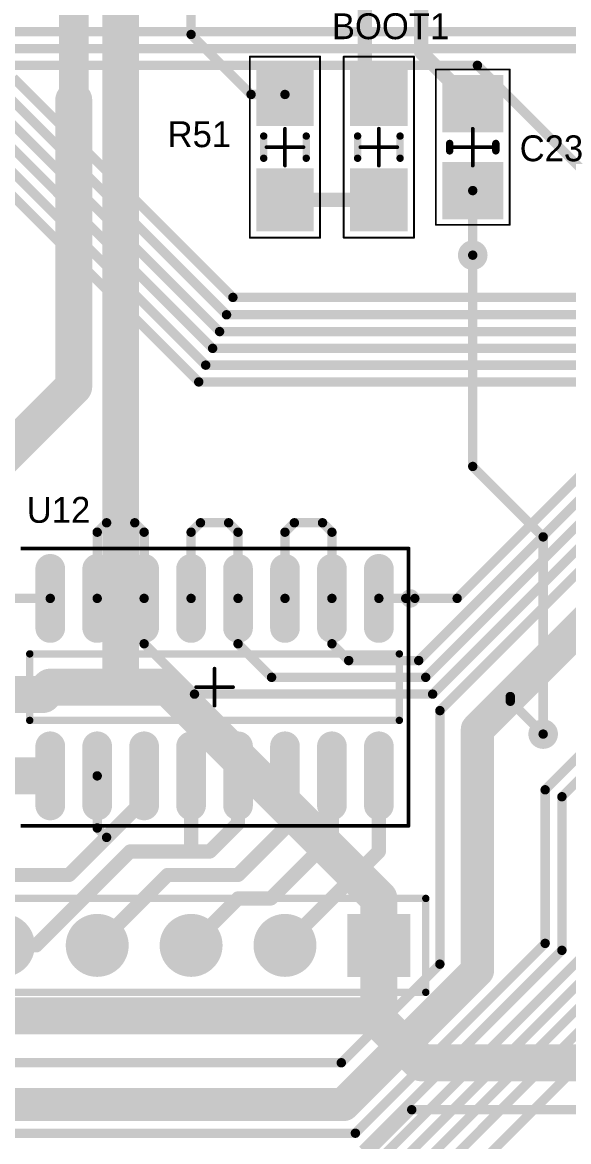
# Model space of a CAD drawing. Header units: millimetres. Extents: x 37 to 246, y 26 to 184.
# Drawn here: x 108.47 to 123.24, y 122.33 to 152.6 of the extents above; entities that cross this region are included whole.
import ezdxf

# ---------------------------------------------------------------- set-up
doc = ezdxf.new("R2010")
doc.units = ezdxf.units.MM
for name, color, linetype in [('BottomLayer', 5, 'Continuous'), ('BottomSolder', 6, 'Continuous'), ('Mechanical15', 56, 'Continuous'), ('MultiLayer', 9, 'Continuous'), ('PadHoleLayer', 156, 'Continuous'), ('TopLayer', 1, 'Continuous'), ('TopOverlay', 2, 'Continuous'), ('TopPaste', 8, 'Continuous'), ('TopSolder', 216, 'Continuous'), ('ViaHoleLayer', 16, 'Continuous')]:
    doc.layers.add(name, color=color, linetype=linetype)

msp = doc.modelspace()

# ---------------------------------------------------------------- linework, layer by layer
at = {"layer": 'BottomLayer'}
for points, const_width in [([(107.12910248, 152.3459996), (129.60105144, 152.3459996)], 0.254), ([(106.94105104, 151.892), (129.413, 151.892)], 0.254), ([(106.7529996, 151.4380004), (120.777, 151.4380004)], 0.254), ([(120.777, 151.4380004), (123.60599866, 148.60900174)], 0.254), ([(109.855, 142.748), (109.855, 150.495)], 1.00000054), ([(111.125, 134.62), (111.125, 150.495)], 1.00000054), ([(120.65, 140.589), (120.65, 146.304)], 0.254), ([(107.061, 139.954), (109.855, 142.748)], 1.00000054), ([(120.65, 140.589), (122.555, 138.684)], 0.254), ([(122.555, 133.35), (122.555, 138.684)], 0.254), ([(109.22, 134.62), (111.125, 134.62)], 1.00000054), ([(111.125, 134.62), (112.395, 134.62)], 1.00000054), ([(112.395, 134.62), (118.11, 128.905)], 1.00000054), ([(118.11, 127.635), (118.11, 128.905)], 1.00000054), ([(118.11, 125.857), (118.11, 127.635)], 1.00000054), ([(117.983, 125.73), (118.11, 125.857)], 1.00000054), ([(98.806, 125.73), (117.983, 125.73)], 1.00000054), ([(117.983, 125.73), (119.253, 124.46)], 1.00000054), ([(119.253, 124.46), (125.73, 124.46)], 1.00000054), ([(113.284, 117.475), (118.999, 123.19)], 0.254), ([(118.999, 123.19), (125.095, 123.19)], 0.254)]:
    msp.add_lwpolyline(points, dxfattribs=dict(at, const_width=const_width))
for points, const_width in [([(120.7135, 151.4380004, 1), (120.8405, 151.4380004, 1)], 0.127), ([(120.7135, 151.4380004, 1), (120.8405, 151.4380004, 1)], 0.127), ([(109.6050005, 150.495, 1), (110.1049995, 150.495, 1)], 0.499999), ([(109.6550004, 150.495, 1), (110.0549996, 150.495, 1)], 0.3999992), ([(110.8750005, 150.495, 1), (111.3749995, 150.495, 1)], 0.499999), ([(110.9250004, 150.495, 1), (111.3249996, 150.495, 1)], 0.3999992), ([(120.4500004, 146.304, 1), (120.8499996, 146.304, 1)], 0.3999992), ([(120.5865, 146.304, 1), (120.7135, 146.304, 1)], 0.127), ([(109.6050005, 142.748, 1), (110.1049995, 142.748, 1)], 0.499999), ([(109.6050005, 142.748, 1), (110.1049995, 142.748, 1)], 0.499999), ([(120.5865, 140.589, 1), (120.7135, 140.589, 1)], 0.127), ([(120.5865, 140.589, 1), (120.7135, 140.589, 1)], 0.127), ([(122.4915, 138.684, 1), (122.6185, 138.684, 1)], 0.127), ([(122.4915, 138.684, 1), (122.6185, 138.684, 1)], 0.127), ([(108.9700005, 134.62, 1), (109.4699995, 134.62, 1)], 0.499999), ([(109.0200004, 134.62, 1), (109.4199996, 134.62, 1)], 0.3999992), ([(110.8750005, 134.62, 1), (111.3749995, 134.62, 1)], 0.499999), ([(110.8750005, 134.62, 1), (111.3749995, 134.62, 1)], 0.499999), ([(110.8750005, 134.62, 1), (111.3749995, 134.62, 1)], 0.499999), ([(112.1450005, 134.62, 1), (112.6449995, 134.62, 1)], 0.499999), ([(112.1450005, 134.62, 1), (112.6449995, 134.62, 1)], 0.499999), ([(122.3550004, 133.35, 1), (122.7549996, 133.35, 1)], 0.3999992), ([(122.4915, 133.35, 1), (122.6185, 133.35, 1)], 0.127), ([(117.8600005, 128.905, 1), (118.3599995, 128.905, 1)], 0.499999), ([(117.8600005, 128.905, 1), (118.3599995, 128.905, 1)], 0.499999), ([(107.57499948, 127.635, 1), (108.32500052, 127.635, 1)], 0.7499985), ([(110.11499948, 127.635, 1), (110.86500052, 127.635, 1)], 0.7499985), ([(112.65499948, 127.635, 1), (113.40500052, 127.635, 1)], 0.7499985), ([(115.19499948, 127.635, 1), (115.94500052, 127.635, 1)], 0.7499985), ([(117.8600005, 127.635, 1), (118.3599995, 127.635, 1)], 0.499999), ([(117.8600005, 127.635, 1), (118.3599995, 127.635, 1)], 0.499999), ([(117.8600005, 125.857, 1), (118.3599995, 125.857, 1)], 0.499999), ([(117.8600005, 125.857, 1), (118.3599995, 125.857, 1)], 0.499999), ([(117.7330005, 125.73, 1), (118.2329995, 125.73, 1)], 0.499999), ([(117.7330005, 125.73, 1), (118.2329995, 125.73, 1)], 0.499999), ([(117.7330005, 125.73, 1), (118.2329995, 125.73, 1)], 0.499999), ([(119.0030005, 124.46, 1), (119.5029995, 124.46, 1)], 0.499999), ([(119.0030005, 124.46, 1), (119.5029995, 124.46, 1)], 0.499999), ([(118.9355, 123.19, 1), (119.0625, 123.19, 1)], 0.127), ([(118.9355, 123.19, 1), (119.0625, 123.19, 1)], 0.127)]:
    msp.add_lwpolyline(points, format="xyb", close=True, dxfattribs=dict(at, const_width=const_width))
msp.add_solid([(118.8599985, 128.3849985), (117.3600015, 128.3849985), (118.8599985, 126.8850015), (117.3600015, 126.8850015)], dxfattribs=at)
at = {"layer": 'BottomSolder', "const_width": 0.8515984999999999}
for points in [[(107.52419948, 127.635, 1), (108.37580052, 127.635, 1)], [(110.06419948, 127.635, 1), (110.91580052, 127.635, 1)], [(112.60419948, 127.635, 1), (113.45580052, 127.635, 1)], [(115.14419948, 127.635, 1), (115.99580052, 127.635, 1)]]:
    msp.add_lwpolyline(points, format="xyb", close=True, dxfattribs=at)
at = {"layer": 'BottomSolder'}
msp.add_solid([(118.9615985, 128.4865985), (117.2584015, 128.4865985), (118.9615985, 126.7834015), (117.2584015, 126.7834015)], dxfattribs=at)
at = {"layer": 'Mechanical15'}
for points, const_width in [([(114.61999936, 151.67500018), (116.52000064, 151.67500018)], 0.0499999), ([(114.61999936, 146.77499982), (114.61999936, 151.67500018)], 0.0499999), ([(116.52000064, 146.77499982), (116.52000064, 151.67500018)], 0.0499999), ([(117.15999936, 146.77499982), (117.15999936, 151.67500018)], 0.0499999), ([(117.15999936, 151.67500018), (119.06000064, 151.67500018)], 0.0499999), ([(119.06000064, 146.77499982), (119.06000064, 151.67500018)], 0.0499999), ([(119.64999946, 151.32500088), (121.65000054, 151.32500088)], 0.0499999), ([(119.64999946, 147.12500166), (119.64999946, 151.32500088)], 0.0499999), ([(121.65000054, 147.12500166), (121.65000054, 151.32500088)], 0.0499999), ([(115.57, 148.725001), (115.57, 149.72500154)], 0.0999998), ([(118.11, 148.72499846), (118.11, 149.724999)], 0.0999998), ([(120.65, 148.725001), (120.65, 149.72500154)], 0.0999998), ([(115.070001, 149.225), (116.069999, 149.225)], 0.0999998), ([(117.610001, 149.225), (118.609999, 149.225)], 0.0999998), ([(120.150001, 149.225), (121.149999, 149.225)], 0.0999998), ([(119.64999946, 147.12500166), (121.65000054, 147.12500166)], 0.0499999), ([(114.61999936, 146.77499982), (116.52000064, 146.77499982)], 0.0499999), ([(117.15999936, 146.77499982), (119.06000064, 146.77499982)], 0.0499999), ([(108.41500034, 138.37000012), (118.91499966, 138.37000012)], 0.0999998), ([(118.91499966, 130.86999988), (118.91499966, 138.37000012)], 0.0999998), ([(113.665, 134.120001), (113.665, 135.12000154)], 0.0999998), ([(113.165001, 134.62), (114.164999, 134.62)], 0.0999998), ([(108.41500034, 130.86999988), (118.91499966, 130.86999988)], 0.0999998)]:
    msp.add_lwpolyline(points, dxfattribs=dict(at, const_width=const_width))
for points, const_width in [([(114.60750002, 151.67500018, 1), (114.6324987, 151.67500018, 1)], 0.02499868), ([(114.60750002, 151.67500018, 1), (114.6324987, 151.67500018, 1)], 0.02499868), ([(116.5075013, 151.67500018, 1), (116.53249998, 151.67500018, 1)], 0.02499868), ([(116.5075013, 151.67500018, 1), (116.53249998, 151.67500018, 1)], 0.02499868), ([(117.14750002, 151.67500018, 1), (117.1724987, 151.67500018, 1)], 0.02499868), ([(117.14750002, 151.67500018, 1), (117.1724987, 151.67500018, 1)], 0.02499868), ([(119.0475013, 151.67500018, 1), (119.07249998, 151.67500018, 1)], 0.02499868), ([(119.0475013, 151.67500018, 1), (119.07249998, 151.67500018, 1)], 0.02499868), ([(119.63750012, 151.32500088, 1), (119.6624988, 151.32500088, 1)], 0.02499868), ([(119.63750012, 151.32500088, 1), (119.6624988, 151.32500088, 1)], 0.02499868), ([(121.6375012, 151.32500088, 1), (121.66249988, 151.32500088, 1)], 0.02499868), ([(121.6375012, 151.32500088, 1), (121.66249988, 151.32500088, 1)], 0.02499868), ([(115.54500132, 149.72500154, 1), (115.59499868, 149.72500154, 1)], 0.0499999), ([(118.08500132, 149.724999, 1), (118.13499868, 149.724999, 1)], 0.0499999), ([(120.62500132, 149.72500154, 1), (120.67499868, 149.72500154, 1)], 0.0499999), ([(115.04500232, 149.225, 1), (115.09499968, 149.225, 1)], 0.0499999), ([(116.04500032, 149.225, 1), (116.09499768, 149.225, 1)], 0.0499999), ([(117.58500232, 149.225, 1), (117.63499968, 149.225, 1)], 0.0499999), ([(118.58500032, 149.225, 1), (118.63499768, 149.225, 1)], 0.0499999), ([(120.12500232, 149.225, 1), (120.17499968, 149.225, 1)], 0.0499999), ([(121.12500032, 149.225, 1), (121.17499768, 149.225, 1)], 0.0499999), ([(115.54500132, 148.725001, 1), (115.59499868, 148.725001, 1)], 0.0499999), ([(118.08500132, 148.72499846, 1), (118.13499868, 148.72499846, 1)], 0.0499999), ([(120.62500132, 148.725001, 1), (120.67499868, 148.725001, 1)], 0.0499999), ([(119.63750012, 147.12500166, 1), (119.6624988, 147.12500166, 1)], 0.02499868), ([(119.63750012, 147.12500166, 1), (119.6624988, 147.12500166, 1)], 0.02499868), ([(121.6375012, 147.12500166, 1), (121.66249988, 147.12500166, 1)], 0.02499868), ([(121.6375012, 147.12500166, 1), (121.66249988, 147.12500166, 1)], 0.02499868), ([(114.60750002, 146.77499982, 1), (114.6324987, 146.77499982, 1)], 0.02499868), ([(114.60750002, 146.77499982, 1), (114.6324987, 146.77499982, 1)], 0.02499868), ([(116.5075013, 146.77499982, 1), (116.53249998, 146.77499982, 1)], 0.02499868), ([(116.5075013, 146.77499982, 1), (116.53249998, 146.77499982, 1)], 0.02499868), ([(117.14750002, 146.77499982, 1), (117.1724987, 146.77499982, 1)], 0.02499868), ([(117.14750002, 146.77499982, 1), (117.1724987, 146.77499982, 1)], 0.02499868), ([(119.0475013, 146.77499982, 1), (119.07249998, 146.77499982, 1)], 0.02499868), ([(119.0475013, 146.77499982, 1), (119.07249998, 146.77499982, 1)], 0.02499868), ([(118.89000098, 138.37000012, 1), (118.93999834, 138.37000012, 1)], 0.0499999), ([(118.89000098, 138.37000012, 1), (118.93999834, 138.37000012, 1)], 0.0499999), ([(113.64000132, 135.12000154, 1), (113.68999868, 135.12000154, 1)], 0.0499999), ([(113.14000232, 134.62, 1), (113.18999968, 134.62, 1)], 0.0499999), ([(114.14000032, 134.62, 1), (114.18999768, 134.62, 1)], 0.0499999), ([(113.64000132, 134.120001, 1), (113.68999868, 134.120001, 1)], 0.0499999), ([(118.89000098, 130.86999988, 1), (118.93999834, 130.86999988, 1)], 0.0499999), ([(118.89000098, 130.86999988, 1), (118.93999834, 130.86999988, 1)], 0.0499999)]:
    msp.add_lwpolyline(points, format="xyb", close=True, dxfattribs=dict(at, const_width=const_width))
at = {"layer": 'MultiLayer', "const_width": 0.3999992}
for points in [[(109.6550004, 150.495, 1), (110.0549996, 150.495, 1)], [(110.9250004, 150.495, 1), (111.3249996, 150.495, 1)], [(120.4500004, 146.304, 1), (120.8499996, 146.304, 1)], [(109.0200004, 134.62, 1), (109.4199996, 134.62, 1)], [(122.3550004, 133.35, 1), (122.7549996, 133.35, 1)]]:
    msp.add_lwpolyline(points, format="xyb", close=True, dxfattribs=at)
at = {"layer": 'PadHoleLayer', "const_width": 0.4499991}
for points in [[(110.26499918, 127.635, 1), (110.71500082, 127.635, 1)], [(112.80499918, 127.635, 1), (113.25500082, 127.635, 1)], [(115.34499918, 127.635, 1), (115.79500082, 127.635, 1)], [(117.88499918, 127.635, 1), (118.33500082, 127.635, 1)]]:
    msp.add_lwpolyline(points, format="xyb", close=True, dxfattribs=at)
at = {"layer": 'TopLayer'}
for points, const_width in [([(109.855, 150.495), (109.855, 178.435)], 0.80000094), ([(111.125, 150.495), (111.125, 165.354)], 1.00000054), ([(113.03, 152.273), (113.03, 163.576)], 0.254), ([(117.729, 151.03099842), (117.729, 154.305)], 0.38399974), ([(119.253, 151.79700146), (119.253, 154.305)], 0.38399974), ([(113.03, 152.273), (114.65299904, 150.65000096)], 0.254), ([(119.253, 151.79700146), (120.65, 150.40000146)], 0.38399974), ([(108.2229992, 151.09886722), (114.16086642, 145.161)], 0.254), ([(117.729, 151.03099842), (118.11, 150.64999842)], 0.38399974), ([(107.315, 150.72276434), (113.80076554, 144.2369988)], 0.254), ([(107.7689996, 150.91081578), (113.98881698, 144.6909984)], 0.254), ([(114.65299904, 150.65000096), (115.57, 150.65000096)], 0.254), ([(106.4070008, 150.34666146), (113.42466266, 143.3289996)], 0.254), ([(106.8610004, 150.5347129), (113.6127141, 143.7829992)], 0.254), ([(105.918, 150.19361122), (113.23661122, 142.875)], 0.254), ([(120.65, 146.304), (120.65, 148.05000108)], 0.254), ([(115.57, 147.80000158), (115.57000254, 147.79999904)], 0.38399974), ([(115.57000254, 147.79999904), (118.11, 147.79999904)], 0.38399974), ([(114.16086642, 145.161), (126.4567448, 145.161)], 0.254), ([(113.98881698, 144.6909984), (126.62879424, 144.6909984)], 0.254), ([(113.80076554, 144.2369988), (126.81684568, 144.2369988)], 0.254), ([(113.6127141, 143.7829992), (127.00489712, 143.7829992)], 0.254), ([(113.42466266, 143.3289996), (127.19294856, 143.3289996)], 0.254), ([(113.23661122, 142.875), (127.381, 142.875)], 0.254), ([(120.22779612, 137.02000028), (125.62879624, 142.4210004)], 0.254), ([(119.18884722, 135.33900034), (125.81684768, 141.9670008)], 0.254), ([(119.37689866, 134.88500074), (126.00489912, 141.5130012)], 0.254), ([(119.5649501, 134.43100114), (126.19295056, 141.0590016)], 0.254), ([(119.761, 133.985), (126.381002, 140.605002)], 0.254), ([(110.49, 138.811), (110.744, 139.065)], 0.254), ([(110.744, 139.065), (111.506, 139.065)], 0.254), ([(111.506, 139.065), (111.76, 138.811)], 0.254), ([(113.03, 138.811), (113.284, 139.065)], 0.254), ([(113.284, 139.065), (114.046, 139.065)], 0.254), ([(114.046, 139.065), (114.3, 138.811)], 0.254), ([(115.57, 138.811), (115.824, 139.065)], 0.254), ([(115.824, 139.065), (116.586, 139.065)], 0.254), ([(116.586, 139.065), (116.84, 138.811)], 0.254), ([(110.49, 137.02000028), (110.49, 138.811)], 0.254), ([(111.76, 137.02000028), (111.76, 138.811)], 0.254), ([(113.03, 137.02000028), (113.03, 138.811)], 0.254), ([(114.3, 137.02000028), (114.3, 138.811)], 0.254), ([(115.57, 137.02000028), (115.57, 138.811)], 0.254), ([(116.84, 137.02000028), (116.84, 138.811)], 0.254), ([(109.22, 137.82000122), (109.22, 136.21999934)], 0.5999987999999999), ([(110.49, 137.82000122), (110.49, 136.21999934)], 0.5999987999999999), ([(111.76, 137.82000122), (111.76, 136.21999934)], 0.5999987999999999), ([(113.03, 137.82000122), (113.03, 136.21999934)], 0.5999987999999999), ([(114.3, 137.82000122), (114.3, 136.21999934)], 0.5999987999999999), ([(115.57, 137.82000122), (115.57, 136.21999934)], 0.5999987999999999), ([(116.84, 137.82000122), (116.84, 136.21999934)], 0.5999987999999999), ([(118.11, 137.82000122), (118.11, 136.21999934)], 0.5999987999999999), ([(121.666, 134.366), (125.095, 137.795)], 0.90000074), ([(107.90500136, 137.02000028), (109.22, 137.02000028)], 0.254), ([(111.76, 135.79299994), (111.76, 137.02000028)], 0.254), ([(114.3, 135.79299994), (114.3, 137.02000028)], 0.254), ([(116.84, 135.79299994), (116.84, 137.02000028)], 0.254), ([(118.11, 137.02000028), (120.22779612, 137.02000028)], 0.254), ([(111.76, 135.79299994), (113.1219988, 134.43100114)], 0.254), ([(114.3, 135.79299994), (115.2079992, 134.88500074)], 0.254), ([(116.84, 135.79299994), (117.2939996, 135.33900034)], 0.254), ([(117.2939996, 135.33900034), (119.18884722, 135.33900034)], 0.254), ([(109.01999786, 134.41999786), (109.22, 134.62)], 1.00000054), ([(107.65499932, 134.41999786), (109.01999786, 134.41999786)], 1.00000054), ([(115.2079992, 134.88500074), (119.37689866, 134.88500074)], 0.254), ([(120.777, 133.477), (121.666, 134.366)], 0.90000074), ([(122.6090004, 131.84347012), (125.38053156, 134.61500128)], 0.254), ([(113.1219988, 134.43100114), (119.5649501, 134.43100114)], 0.254), ([(121.666, 134.239), (121.666, 134.366)], 0.254), ([(119.761, 127.127), (119.761, 133.985)], 0.254), ([(121.666, 134.239), (122.555, 133.35)], 0.254), ([(123.063, 131.65541868), (125.52258106, 134.11499974)], 0.254), ([(120.777, 126.95584464), (120.777, 133.477)], 0.90000074), ([(109.22, 133.02000066), (109.22, 131.41999878)], 0.5999987999999999), ([(110.49, 133.02000066), (110.49, 131.41999878)], 0.5999987999999999), ([(111.76, 133.02000066), (111.76, 131.41999878)], 0.5999987999999999), ([(113.03, 133.02000066), (113.03, 131.41999878)], 0.5999987999999999), ([(114.3, 133.02000066), (114.3, 131.41999878)], 0.5999987999999999), ([(115.57, 133.02000066), (115.57, 131.41999878)], 0.5999987999999999), ([(116.84, 133.02000066), (116.84, 131.41999878)], 0.5999987999999999), ([(118.11, 133.02000066), (118.11, 131.41999878)], 0.5999987999999999), ([(107.90499882, 132.21999972), (108.966, 132.21999972)], 1.00000054), ([(110.49, 130.81), (110.49, 132.21999972)], 0.254), ([(111.76, 131.572), (111.76, 132.21999972)], 0.38399974), ([(113.03, 130.175), (113.03, 132.21999972)], 0.38399974), ([(114.3, 130.937), (114.3, 132.21999972)], 0.38399974), ([(115.57, 130.81), (115.57, 132.21999972)], 0.38399974), ([(116.84, 130.556), (116.84, 132.21999972)], 0.38399974), ([(118.11, 130.175), (118.11, 132.21999972)], 0.38399974), ([(110.744, 130.556), (111.76, 131.572)], 0.38399974), ([(122.6090004, 127.6890004), (122.6090004, 131.84347012)], 0.254), ([(123.063, 127.50094896), (123.063, 131.65541868)], 0.254), ([(113.538, 130.175), (114.3, 130.937)], 0.38399974), ([(110.49, 130.81), (110.744, 130.556)], 0.254), ([(114.3, 129.54), (115.57, 130.81)], 0.38399974), ([(109.728, 129.54), (110.744, 130.556)], 0.38399974), ([(115.189, 128.905), (116.84, 130.556)], 0.38399974), ([(108.839, 127.635), (111.379, 130.175)], 0.38399974), ([(111.379, 130.175), (113.03, 130.175)], 0.38399974), ([(113.03, 130.175), (113.538, 130.175)], 0.38399974), ([(115.57, 127.635), (118.11, 130.175)], 0.38399974), ([(104.775, 129.54), (109.728, 129.54)], 0.38399974), ([(110.49, 127.635), (112.395, 129.54)], 0.38399974), ([(112.395, 129.54), (114.3, 129.54)], 0.38399974), ([(113.03, 127.635), (114.3, 128.905)], 0.38399974), ([(114.3, 128.905), (115.189, 128.905)], 0.38399974), ([(118.06152156, 121.1390008), (125.03752234, 128.11500158)], 0.254), ([(107.95, 127.635), (108.839, 127.635)], 0.38399974), ([(117.475, 122.555), (122.6090004, 127.6890004)], 0.254), ([(117.66305144, 122.1010004), (123.063, 127.50094896)], 0.254), ([(118.2145718, 120.65), (125.17957184, 127.61500004)], 0.254), ([(117.1531566, 123.33200124), (120.777, 126.95584464)], 0.90000074), ([(117.094, 124.46), (119.761, 127.127)], 0.254), ([(117.87347012, 121.5930004), (123.571, 127.29053028)], 0.254), ([(118.237, 120.015), (125.33700104, 127.11500104)], 0.254), ([(118.491, 119.38), (125.72600204, 126.61500204)], 0.254), ([(100.838, 124.46), (117.094, 124.46)], 0.254), ([(88.12299876, 123.33200124), (117.1531566, 123.33200124)], 0.90000074), ([(86.95846972, 122.555), (117.475, 122.555)], 0.254)]:
    msp.add_lwpolyline(points, dxfattribs=dict(at, const_width=const_width))
for points, const_width in [([(112.9665, 152.273, 1), (113.0935, 152.273, 1)], 0.127), ([(112.9665, 152.273, 1), (113.0935, 152.273, 1)], 0.127), ([(119.1570007, 151.79700146, 1), (119.3489993, 151.79700146, 1)], 0.1919986), ([(119.1570007, 151.79700146, 1), (119.3489993, 151.79700146, 1)], 0.1919986), ([(117.6330007, 151.03099842, 1), (117.8249993, 151.03099842, 1)], 0.1919986), ([(117.6330007, 151.03099842, 1), (117.8249993, 151.03099842, 1)], 0.1919986), ([(109.6550004, 150.495, 1), (110.0549996, 150.495, 1)], 0.3999992), ([(109.6550004, 150.495, 1), (110.0549996, 150.495, 1)], 0.3999992), ([(110.8750005, 150.495, 1), (111.3749995, 150.495, 1)], 0.499999), ([(110.9250004, 150.495, 1), (111.3249996, 150.495, 1)], 0.3999992), ([(114.58949904, 150.65000096, 1), (114.71649904, 150.65000096, 1)], 0.127), ([(114.58949904, 150.65000096, 1), (114.71649904, 150.65000096, 1)], 0.127), ([(115.5065, 150.65000096, 1), (115.6335, 150.65000096, 1)], 0.127), ([(118.0140007, 150.64999842, 1), (118.2059993, 150.64999842, 1)], 0.1919986), ([(120.5540007, 150.40000146, 1), (120.7459993, 150.40000146, 1)], 0.1919986), ([(120.5865, 148.05000108, 1), (120.7135, 148.05000108, 1)], 0.127), ([(115.4740007, 147.80000158, 1), (115.6659993, 147.80000158, 1)], 0.1919986), ([(115.47400324, 147.79999904, 1), (115.66600184, 147.79999904, 1)], 0.1919986), ([(115.47400324, 147.79999904, 1), (115.66600184, 147.79999904, 1)], 0.1919986), ([(118.0140007, 147.79999904, 1), (118.2059993, 147.79999904, 1)], 0.1919986), ([(120.4500004, 146.304, 1), (120.8499996, 146.304, 1)], 0.3999992), ([(120.5865, 146.304, 1), (120.7135, 146.304, 1)], 0.127), ([(114.09736642, 145.161, 1), (114.22436642, 145.161, 1)], 0.127), ([(114.09736642, 145.161, 1), (114.22436642, 145.161, 1)], 0.127), ([(113.92531698, 144.6909984, 1), (114.05231698, 144.6909984, 1)], 0.127), ([(113.92531698, 144.6909984, 1), (114.05231698, 144.6909984, 1)], 0.127), ([(113.73726554, 144.2369988, 1), (113.86426554, 144.2369988, 1)], 0.127), ([(113.73726554, 144.2369988, 1), (113.86426554, 144.2369988, 1)], 0.127), ([(113.5492141, 143.7829992, 1), (113.6762141, 143.7829992, 1)], 0.127), ([(113.5492141, 143.7829992, 1), (113.6762141, 143.7829992, 1)], 0.127), ([(113.36116266, 143.3289996, 1), (113.48816266, 143.3289996, 1)], 0.127), ([(113.36116266, 143.3289996, 1), (113.48816266, 143.3289996, 1)], 0.127), ([(113.17311122, 142.875, 1), (113.30011122, 142.875, 1)], 0.127), ([(113.17311122, 142.875, 1), (113.30011122, 142.875, 1)], 0.127), ([(110.6805, 139.065, 1), (110.8075, 139.065, 1)], 0.127), ([(110.6805, 139.065, 1), (110.8075, 139.065, 1)], 0.127), ([(111.4425, 139.065, 1), (111.5695, 139.065, 1)], 0.127), ([(111.4425, 139.065, 1), (111.5695, 139.065, 1)], 0.127), ([(113.2205, 139.065, 1), (113.3475, 139.065, 1)], 0.127), ([(113.2205, 139.065, 1), (113.3475, 139.065, 1)], 0.127), ([(113.9825, 139.065, 1), (114.1095, 139.065, 1)], 0.127), ([(113.9825, 139.065, 1), (114.1095, 139.065, 1)], 0.127), ([(115.7605, 139.065, 1), (115.8875, 139.065, 1)], 0.127), ([(115.7605, 139.065, 1), (115.8875, 139.065, 1)], 0.127), ([(116.5225, 139.065, 1), (116.6495, 139.065, 1)], 0.127), ([(116.5225, 139.065, 1), (116.6495, 139.065, 1)], 0.127), ([(110.4265, 138.811, 1), (110.5535, 138.811, 1)], 0.127), ([(110.4265, 138.811, 1), (110.5535, 138.811, 1)], 0.127), ([(111.6965, 138.811, 1), (111.8235, 138.811, 1)], 0.127), ([(111.6965, 138.811, 1), (111.8235, 138.811, 1)], 0.127), ([(112.9665, 138.811, 1), (113.0935, 138.811, 1)], 0.127), ([(112.9665, 138.811, 1), (113.0935, 138.811, 1)], 0.127), ([(114.2365, 138.811, 1), (114.3635, 138.811, 1)], 0.127), ([(114.2365, 138.811, 1), (114.3635, 138.811, 1)], 0.127), ([(115.5065, 138.811, 1), (115.6335, 138.811, 1)], 0.127), ([(115.5065, 138.811, 1), (115.6335, 138.811, 1)], 0.127), ([(116.7765, 138.811, 1), (116.9035, 138.811, 1)], 0.127), ([(116.7765, 138.811, 1), (116.9035, 138.811, 1)], 0.127), ([(109.0700003, 137.82000122, 1), (109.3699997, 137.82000122, 1)], 0.2999994), ([(110.3400003, 137.82000122, 1), (110.6399997, 137.82000122, 1)], 0.2999994), ([(111.6100003, 137.82000122, 1), (111.9099997, 137.82000122, 1)], 0.2999994), ([(112.8800003, 137.82000122, 1), (113.1799997, 137.82000122, 1)], 0.2999994), ([(114.1500003, 137.82000122, 1), (114.4499997, 137.82000122, 1)], 0.2999994), ([(115.4200003, 137.82000122, 1), (115.7199997, 137.82000122, 1)], 0.2999994), ([(116.6900003, 137.82000122, 1), (116.9899997, 137.82000122, 1)], 0.2999994), ([(117.9600003, 137.82000122, 1), (118.2599997, 137.82000122, 1)], 0.2999994), ([(109.1565, 137.02000028, 1), (109.2835, 137.02000028, 1)], 0.127), ([(110.4265, 137.02000028, 1), (110.5535, 137.02000028, 1)], 0.127), ([(111.6965, 137.02000028, 1), (111.8235, 137.02000028, 1)], 0.127), ([(111.6965, 137.02000028, 1), (111.8235, 137.02000028, 1)], 0.127), ([(112.9665, 137.02000028, 1), (113.0935, 137.02000028, 1)], 0.127), ([(114.2365, 137.02000028, 1), (114.3635, 137.02000028, 1)], 0.127), ([(114.2365, 137.02000028, 1), (114.3635, 137.02000028, 1)], 0.127), ([(115.5065, 137.02000028, 1), (115.6335, 137.02000028, 1)], 0.127), ([(116.7765, 137.02000028, 1), (116.9035, 137.02000028, 1)], 0.127), ([(116.7765, 137.02000028, 1), (116.9035, 137.02000028, 1)], 0.127), ([(118.0465, 137.02000028, 1), (118.1735, 137.02000028, 1)], 0.127), ([(120.16429612, 137.02000028, 1), (120.29129612, 137.02000028, 1)], 0.127), ([(120.16429612, 137.02000028, 1), (120.29129612, 137.02000028, 1)], 0.127), ([(109.0700003, 136.21999934, 1), (109.3699997, 136.21999934, 1)], 0.2999994), ([(110.3400003, 136.21999934, 1), (110.6399997, 136.21999934, 1)], 0.2999994), ([(111.6100003, 136.21999934, 1), (111.9099997, 136.21999934, 1)], 0.2999994), ([(112.8800003, 136.21999934, 1), (113.1799997, 136.21999934, 1)], 0.2999994), ([(114.1500003, 136.21999934, 1), (114.4499997, 136.21999934, 1)], 0.2999994), ([(115.4200003, 136.21999934, 1), (115.7199997, 136.21999934, 1)], 0.2999994), ([(116.6900003, 136.21999934, 1), (116.9899997, 136.21999934, 1)], 0.2999994), ([(117.9600003, 136.21999934, 1), (118.2599997, 136.21999934, 1)], 0.2999994), ([(111.6965, 135.79299994, 1), (111.8235, 135.79299994, 1)], 0.127), ([(111.6965, 135.79299994, 1), (111.8235, 135.79299994, 1)], 0.127), ([(114.2365, 135.79299994, 1), (114.3635, 135.79299994, 1)], 0.127), ([(114.2365, 135.79299994, 1), (114.3635, 135.79299994, 1)], 0.127), ([(116.7765, 135.79299994, 1), (116.9035, 135.79299994, 1)], 0.127), ([(116.7765, 135.79299994, 1), (116.9035, 135.79299994, 1)], 0.127), ([(117.2304996, 135.33900034, 1), (117.3574996, 135.33900034, 1)], 0.127), ([(117.2304996, 135.33900034, 1), (117.3574996, 135.33900034, 1)], 0.127), ([(119.12534722, 135.33900034, 1), (119.25234722, 135.33900034, 1)], 0.127), ([(119.12534722, 135.33900034, 1), (119.25234722, 135.33900034, 1)], 0.127), ([(108.9700005, 134.62, 1), (109.4699995, 134.62, 1)], 0.499999), ([(109.0200004, 134.62, 1), (109.4199996, 134.62, 1)], 0.3999992), ([(108.76999836, 134.41999786, 1), (109.26999736, 134.41999786, 1)], 0.499999), ([(108.76999836, 134.41999786, 1), (109.26999736, 134.41999786, 1)], 0.499999), ([(115.1444992, 134.88500074, 1), (115.2714992, 134.88500074, 1)], 0.127), ([(115.1444992, 134.88500074, 1), (115.2714992, 134.88500074, 1)], 0.127), ([(119.31339866, 134.88500074, 1), (119.44039866, 134.88500074, 1)], 0.127), ([(119.31339866, 134.88500074, 1), (119.44039866, 134.88500074, 1)], 0.127), ([(121.44099918, 134.366, 1), (121.89100082, 134.366, 1)], 0.4499991), ([(121.44099918, 134.366, 1), (121.89100082, 134.366, 1)], 0.4499991), ([(113.0584988, 134.43100114, 1), (113.1854988, 134.43100114, 1)], 0.127), ([(113.0584988, 134.43100114, 1), (113.1854988, 134.43100114, 1)], 0.127), ([(119.5014501, 134.43100114, 1), (119.6284501, 134.43100114, 1)], 0.127), ([(119.5014501, 134.43100114, 1), (119.6284501, 134.43100114, 1)], 0.127), ([(121.6025, 134.366, 1), (121.7295, 134.366, 1)], 0.127), ([(119.6975, 133.985, 1), (119.8245, 133.985, 1)], 0.127), ([(119.6975, 133.985, 1), (119.8245, 133.985, 1)], 0.127), ([(121.6025, 134.239, 1), (121.7295, 134.239, 1)], 0.127), ([(121.6025, 134.239, 1), (121.7295, 134.239, 1)], 0.127), ([(120.55199918, 133.477, 1), (121.00200082, 133.477, 1)], 0.4499991), ([(120.55199918, 133.477, 1), (121.00200082, 133.477, 1)], 0.4499991), ([(122.3550004, 133.35, 1), (122.7549996, 133.35, 1)], 0.3999992), ([(109.0700003, 133.02000066, 1), (109.3699997, 133.02000066, 1)], 0.2999994), ([(110.3400003, 133.02000066, 1), (110.6399997, 133.02000066, 1)], 0.2999994), ([(111.6100003, 133.02000066, 1), (111.9099997, 133.02000066, 1)], 0.2999994), ([(112.8800003, 133.02000066, 1), (113.1799997, 133.02000066, 1)], 0.2999994), ([(114.1500003, 133.02000066, 1), (114.4499997, 133.02000066, 1)], 0.2999994), ([(115.4200003, 133.02000066, 1), (115.7199997, 133.02000066, 1)], 0.2999994), ([(116.6900003, 133.02000066, 1), (116.9899997, 133.02000066, 1)], 0.2999994), ([(117.9600003, 133.02000066, 1), (118.2599997, 133.02000066, 1)], 0.2999994), ([(122.4915, 133.35, 1), (122.6185, 133.35, 1)], 0.127), ([(108.7160005, 132.21999972, 1), (109.2159995, 132.21999972, 1)], 0.499999), ([(110.4265, 132.21999972, 1), (110.5535, 132.21999972, 1)], 0.127), ([(111.6640007, 132.21999972, 1), (111.8559993, 132.21999972, 1)], 0.1919986), ([(112.9340007, 132.21999972, 1), (113.1259993, 132.21999972, 1)], 0.1919986), ([(114.2040007, 132.21999972, 1), (114.3959993, 132.21999972, 1)], 0.1919986), ([(115.4740007, 132.21999972, 1), (115.6659993, 132.21999972, 1)], 0.1919986), ([(116.7440007, 132.21999972, 1), (116.9359993, 132.21999972, 1)], 0.1919986), ([(118.0140007, 132.21999972, 1), (118.2059993, 132.21999972, 1)], 0.1919986), ([(109.0700003, 131.41999878, 1), (109.3699997, 131.41999878, 1)], 0.2999994), ([(110.3400003, 131.41999878, 1), (110.6399997, 131.41999878, 1)], 0.2999994), ([(111.6100003, 131.41999878, 1), (111.9099997, 131.41999878, 1)], 0.2999994), ([(111.6640007, 131.572, 1), (111.8559993, 131.572, 1)], 0.1919986), ([(111.6640007, 131.572, 1), (111.8559993, 131.572, 1)], 0.1919986), ([(112.8800003, 131.41999878, 1), (113.1799997, 131.41999878, 1)], 0.2999994), ([(114.1500003, 131.41999878, 1), (114.4499997, 131.41999878, 1)], 0.2999994), ([(115.4200003, 131.41999878, 1), (115.7199997, 131.41999878, 1)], 0.2999994), ([(116.6900003, 131.41999878, 1), (116.9899997, 131.41999878, 1)], 0.2999994), ([(117.9600003, 131.41999878, 1), (118.2599997, 131.41999878, 1)], 0.2999994), ([(122.5455004, 131.84347012, 1), (122.6725004, 131.84347012, 1)], 0.127), ([(122.5455004, 131.84347012, 1), (122.6725004, 131.84347012, 1)], 0.127), ([(122.9995, 131.65541868, 1), (123.1265, 131.65541868, 1)], 0.127), ([(122.9995, 131.65541868, 1), (123.1265, 131.65541868, 1)], 0.127), ([(114.2040007, 130.937, 1), (114.3959993, 130.937, 1)], 0.1919986), ([(114.2040007, 130.937, 1), (114.3959993, 130.937, 1)], 0.1919986), ([(110.4265, 130.81, 1), (110.5535, 130.81, 1)], 0.127), ([(110.4265, 130.81, 1), (110.5535, 130.81, 1)], 0.127), ([(115.4740007, 130.81, 1), (115.6659993, 130.81, 1)], 0.1919986), ([(115.4740007, 130.81, 1), (115.6659993, 130.81, 1)], 0.1919986), ([(110.6480007, 130.556, 1), (110.8399993, 130.556, 1)], 0.1919986), ([(110.6480007, 130.556, 1), (110.8399993, 130.556, 1)], 0.1919986), ([(110.6805, 130.556, 1), (110.8075, 130.556, 1)], 0.127), ([(116.7440007, 130.556, 1), (116.9359993, 130.556, 1)], 0.1919986), ([(116.7440007, 130.556, 1), (116.9359993, 130.556, 1)], 0.1919986), ([(111.2830007, 130.175, 1), (111.4749993, 130.175, 1)], 0.1919986), ([(111.2830007, 130.175, 1), (111.4749993, 130.175, 1)], 0.1919986), ([(112.9340007, 130.175, 1), (113.1259993, 130.175, 1)], 0.1919986), ([(112.9340007, 130.175, 1), (113.1259993, 130.175, 1)], 0.1919986), ([(112.9340007, 130.175, 1), (113.1259993, 130.175, 1)], 0.1919986), ([(113.4420007, 130.175, 1), (113.6339993, 130.175, 1)], 0.1919986), ([(113.4420007, 130.175, 1), (113.6339993, 130.175, 1)], 0.1919986), ([(118.0140007, 130.175, 1), (118.2059993, 130.175, 1)], 0.1919986), ([(118.0140007, 130.175, 1), (118.2059993, 130.175, 1)], 0.1919986), ([(109.6320007, 129.54, 1), (109.8239993, 129.54, 1)], 0.1919986), ([(109.6320007, 129.54, 1), (109.8239993, 129.54, 1)], 0.1919986), ([(112.2990007, 129.54, 1), (112.4909993, 129.54, 1)], 0.1919986), ([(112.2990007, 129.54, 1), (112.4909993, 129.54, 1)], 0.1919986), ([(114.2040007, 129.54, 1), (114.3959993, 129.54, 1)], 0.1919986), ([(114.2040007, 129.54, 1), (114.3959993, 129.54, 1)], 0.1919986), ([(114.2040007, 128.905, 1), (114.3959993, 128.905, 1)], 0.1919986), ([(114.2040007, 128.905, 1), (114.3959993, 128.905, 1)], 0.1919986), ([(115.0930007, 128.905, 1), (115.2849993, 128.905, 1)], 0.1919986), ([(115.0930007, 128.905, 1), (115.2849993, 128.905, 1)], 0.1919986), ([(107.57499948, 127.635, 1), (108.32500052, 127.635, 1)], 0.7499985), ([(110.11499948, 127.635, 1), (110.86500052, 127.635, 1)], 0.7499985), ([(112.65499948, 127.635, 1), (113.40500052, 127.635, 1)], 0.7499985), ([(115.19499948, 127.635, 1), (115.94500052, 127.635, 1)], 0.7499985), ([(108.7430007, 127.635, 1), (108.9349993, 127.635, 1)], 0.1919986), ([(108.7430007, 127.635, 1), (108.9349993, 127.635, 1)], 0.1919986), ([(110.3940007, 127.635, 1), (110.5859993, 127.635, 1)], 0.1919986), ([(112.9340007, 127.635, 1), (113.1259993, 127.635, 1)], 0.1919986), ([(115.4740007, 127.635, 1), (115.6659993, 127.635, 1)], 0.1919986), ([(122.5455004, 127.6890004, 1), (122.6725004, 127.6890004, 1)], 0.127), ([(122.5455004, 127.6890004, 1), (122.6725004, 127.6890004, 1)], 0.127), ([(122.9995, 127.50094896, 1), (123.1265, 127.50094896, 1)], 0.127), ([(122.9995, 127.50094896, 1), (123.1265, 127.50094896, 1)], 0.127), ([(119.6975, 127.127, 1), (119.8245, 127.127, 1)], 0.127), ([(119.6975, 127.127, 1), (119.8245, 127.127, 1)], 0.127), ([(120.55199918, 126.95584464, 1), (121.00200082, 126.95584464, 1)], 0.4499991), ([(120.55199918, 126.95584464, 1), (121.00200082, 126.95584464, 1)], 0.4499991), ([(117.0305, 124.46, 1), (117.1575, 124.46, 1)], 0.127), ([(117.0305, 124.46, 1), (117.1575, 124.46, 1)], 0.127), ([(116.92815578, 123.33200124, 1), (117.37815742, 123.33200124, 1)], 0.4499991), ([(116.92815578, 123.33200124, 1), (117.37815742, 123.33200124, 1)], 0.4499991), ([(117.4115, 122.555, 1), (117.5385, 122.555, 1)], 0.127), ([(117.4115, 122.555, 1), (117.5385, 122.555, 1)], 0.127)]:
    msp.add_lwpolyline(points, format="xyb", close=True, dxfattribs=dict(at, const_width=const_width))
for points in [[(114.89500008, 149.90000246), (116.24499992, 149.90000246), (114.89500008, 151.39999946), (116.24499992, 151.39999946)], [(118.78499992, 151.39999692), (117.43500008, 151.39999692), (118.78499992, 149.89999992), (117.43500008, 149.89999992)], [(121.37499982, 151.07500138), (119.92500018, 151.07500138), (121.37499982, 149.72500154), (119.92500018, 149.72500154)], [(121.37499982, 148.725001), (119.92500018, 148.725001), (121.37499982, 147.37500116), (119.92500018, 147.37500116)], [(114.89500008, 147.05000308), (116.24499992, 147.05000308), (114.89500008, 148.55000008), (116.24499992, 148.55000008)], [(118.78499992, 148.54999754), (117.43500008, 148.54999754), (118.78499992, 147.05000054), (117.43500008, 147.05000054)], [(118.8599985, 128.3849985), (117.3600015, 128.3849985), (118.8599985, 126.8850015), (117.3600015, 126.8850015)]]:
    msp.add_solid(points, dxfattribs=at)
at = {"layer": 'TopOverlay', "const_width": 0.1999996}
for points in [[(114.99499988, 148.9250006), (114.99499988, 149.52500194)], [(116.14500012, 148.9250006), (116.14500012, 149.52500194)], [(117.53499988, 148.92499806), (117.53499988, 149.5249994)], [(118.68500012, 148.92499806), (118.68500012, 149.5249994)], [(120.02499998, 149.1250002), (120.02499998, 149.32500234)], [(121.27500002, 149.1250002), (121.27500002, 149.32500234)], [(108.66499984, 135.52000074), (118.66500016, 135.52000074)], [(108.66499984, 133.71999926), (108.66499984, 135.52000074)], [(118.66500016, 133.71999926), (118.66500016, 135.52000074)], [(108.66499984, 133.71999926), (118.66500016, 133.71999926)], [(99.05999999999999, 128.905), (119.38, 128.905)], [(119.38, 126.365), (119.38, 128.905)], [(99.05999999999999, 126.365), (119.38, 126.365)]]:
    msp.add_lwpolyline(points, dxfattribs=at)
at = {"layer": 'TopOverlay'}
for points, const_width in [([(114.94499998, 149.52500194, 1), (115.04499978, 149.52500194, 1)], 0.0999998), ([(116.09500022, 149.52500194, 1), (116.19500002, 149.52500194, 1)], 0.0999998), ([(117.48499998, 149.5249994, 1), (117.58499978, 149.5249994, 1)], 0.0999998), ([(118.63500022, 149.5249994, 1), (118.73500002, 149.5249994, 1)], 0.0999998), ([(119.97500008, 149.32500234, 1), (120.07499988, 149.32500234, 1)], 0.0999998), ([(121.22500012, 149.32500234, 1), (121.32499992, 149.32500234, 1)], 0.0999998), ([(114.94499998, 148.9250006, 1), (115.04499978, 148.9250006, 1)], 0.0999998), ([(116.09500022, 148.9250006, 1), (116.19500002, 148.9250006, 1)], 0.0999998), ([(117.48499998, 148.92499806, 1), (117.58499978, 148.92499806, 1)], 0.0999998), ([(118.63500022, 148.92499806, 1), (118.73500002, 148.92499806, 1)], 0.0999998), ([(119.97500008, 149.1250002, 1), (120.07499988, 149.1250002, 1)], 0.0999998), ([(121.22500012, 149.1250002, 1), (121.32499992, 149.1250002, 1)], 0.0999998), ([(119.08500186, 137.02000028, 1), (118.83499982, 137.02000028, 1)], 0.2499995), ([(118.77250058, 137.02000028, 1), (118.89749906, 137.02000028, 1)], 0.12499848), ([(119.02250262, 137.02000028, 1), (119.1475011, 137.02000028, 1)], 0.12499848), ([(108.61499994, 135.52000074, 1), (108.71499974, 135.52000074, 1)], 0.0999998), ([(108.61499994, 135.52000074, 1), (108.71499974, 135.52000074, 1)], 0.0999998), ([(118.61500026, 135.52000074, 1), (118.71500006, 135.52000074, 1)], 0.0999998), ([(118.61500026, 135.52000074, 1), (118.71500006, 135.52000074, 1)], 0.0999998), ([(108.61499994, 133.71999926, 1), (108.71499974, 133.71999926, 1)], 0.0999998), ([(108.61499994, 133.71999926, 1), (108.71499974, 133.71999926, 1)], 0.0999998), ([(118.61500026, 133.71999926, 1), (118.71500006, 133.71999926, 1)], 0.0999998), ([(118.61500026, 133.71999926, 1), (118.71500006, 133.71999926, 1)], 0.0999998), ([(119.3300001, 128.905, 1), (119.4299999, 128.905, 1)], 0.0999998), ([(119.3300001, 128.905, 1), (119.4299999, 128.905, 1)], 0.0999998), ([(119.3300001, 126.365, 1), (119.4299999, 126.365, 1)], 0.0999998), ([(119.3300001, 126.365, 1), (119.4299999, 126.365, 1)], 0.0999998)]:
    msp.add_lwpolyline(points, format="xyb", close=True, dxfattribs=dict(at, const_width=const_width))
at = {"layer": 'TopPaste', "const_width": 0.5999987999999999}
for points in [[(109.22, 137.82000122), (109.22, 136.21999934)], [(110.49, 137.82000122), (110.49, 136.21999934)], [(111.76, 137.82000122), (111.76, 136.21999934)], [(113.03, 137.82000122), (113.03, 136.21999934)], [(114.3, 137.82000122), (114.3, 136.21999934)], [(115.57, 137.82000122), (115.57, 136.21999934)], [(116.84, 137.82000122), (116.84, 136.21999934)], [(118.11, 137.82000122), (118.11, 136.21999934)], [(109.22, 133.02000066), (109.22, 131.41999878)], [(110.49, 133.02000066), (110.49, 131.41999878)], [(111.76, 133.02000066), (111.76, 131.41999878)], [(113.03, 133.02000066), (113.03, 131.41999878)], [(114.3, 133.02000066), (114.3, 131.41999878)], [(115.57, 133.02000066), (115.57, 131.41999878)], [(116.84, 133.02000066), (116.84, 131.41999878)], [(118.11, 133.02000066), (118.11, 131.41999878)]]:
    msp.add_lwpolyline(points, dxfattribs=at)
at = {"layer": 'TopPaste', "const_width": 0.2999994}
for points in [[(109.0700003, 137.82000122, 1), (109.3699997, 137.82000122, 1)], [(110.3400003, 137.82000122, 1), (110.6399997, 137.82000122, 1)], [(111.6100003, 137.82000122, 1), (111.9099997, 137.82000122, 1)], [(112.8800003, 137.82000122, 1), (113.1799997, 137.82000122, 1)], [(114.1500003, 137.82000122, 1), (114.4499997, 137.82000122, 1)], [(115.4200003, 137.82000122, 1), (115.7199997, 137.82000122, 1)], [(116.6900003, 137.82000122, 1), (116.9899997, 137.82000122, 1)], [(117.9600003, 137.82000122, 1), (118.2599997, 137.82000122, 1)], [(109.0700003, 136.21999934, 1), (109.3699997, 136.21999934, 1)], [(110.3400003, 136.21999934, 1), (110.6399997, 136.21999934, 1)], [(111.6100003, 136.21999934, 1), (111.9099997, 136.21999934, 1)], [(112.8800003, 136.21999934, 1), (113.1799997, 136.21999934, 1)], [(114.1500003, 136.21999934, 1), (114.4499997, 136.21999934, 1)], [(115.4200003, 136.21999934, 1), (115.7199997, 136.21999934, 1)], [(116.6900003, 136.21999934, 1), (116.9899997, 136.21999934, 1)], [(117.9600003, 136.21999934, 1), (118.2599997, 136.21999934, 1)], [(109.0700003, 133.02000066, 1), (109.3699997, 133.02000066, 1)], [(110.3400003, 133.02000066, 1), (110.6399997, 133.02000066, 1)], [(111.6100003, 133.02000066, 1), (111.9099997, 133.02000066, 1)], [(112.8800003, 133.02000066, 1), (113.1799997, 133.02000066, 1)], [(114.1500003, 133.02000066, 1), (114.4499997, 133.02000066, 1)], [(115.4200003, 133.02000066, 1), (115.7199997, 133.02000066, 1)], [(116.6900003, 133.02000066, 1), (116.9899997, 133.02000066, 1)], [(117.9600003, 133.02000066, 1), (118.2599997, 133.02000066, 1)], [(109.0700003, 131.41999878, 1), (109.3699997, 131.41999878, 1)], [(110.3400003, 131.41999878, 1), (110.6399997, 131.41999878, 1)], [(111.6100003, 131.41999878, 1), (111.9099997, 131.41999878, 1)], [(112.8800003, 131.41999878, 1), (113.1799997, 131.41999878, 1)], [(114.1500003, 131.41999878, 1), (114.4499997, 131.41999878, 1)], [(115.4200003, 131.41999878, 1), (115.7199997, 131.41999878, 1)], [(116.6900003, 131.41999878, 1), (116.9899997, 131.41999878, 1)], [(117.9600003, 131.41999878, 1), (118.2599997, 131.41999878, 1)]]:
    msp.add_lwpolyline(points, format="xyb", close=True, dxfattribs=at)
at = {"layer": 'TopPaste'}
for points in [[(114.89500008, 149.90000246), (116.24499992, 149.90000246), (114.89500008, 151.39999946), (116.24499992, 151.39999946)], [(118.78499992, 151.39999692), (117.43500008, 151.39999692), (118.78499992, 149.89999992), (117.43500008, 149.89999992)], [(121.37499982, 151.07500138), (119.92500018, 151.07500138), (121.37499982, 149.72500154), (119.92500018, 149.72500154)], [(121.37499982, 148.725001), (119.92500018, 148.725001), (121.37499982, 147.37500116), (119.92500018, 147.37500116)], [(114.89500008, 147.05000308), (116.24499992, 147.05000308), (114.89500008, 148.55000008), (116.24499992, 148.55000008)], [(118.78499992, 148.54999754), (117.43500008, 148.54999754), (118.78499992, 147.05000054), (117.43500008, 147.05000054)]]:
    msp.add_solid(points, dxfattribs=at)
at = {"layer": 'TopSolder', "const_width": 0.8031988}
for points in [[(109.22, 137.82000122), (109.22, 136.21999934)], [(110.49, 137.82000122), (110.49, 136.21999934)], [(111.76, 137.82000122), (111.76, 136.21999934)], [(113.03, 137.82000122), (113.03, 136.21999934)], [(114.3, 137.82000122), (114.3, 136.21999934)], [(115.57, 137.82000122), (115.57, 136.21999934)], [(116.84, 137.82000122), (116.84, 136.21999934)], [(118.11, 137.82000122), (118.11, 136.21999934)], [(109.22, 133.02000066), (109.22, 131.41999878)], [(110.49, 133.02000066), (110.49, 131.41999878)], [(111.76, 133.02000066), (111.76, 131.41999878)], [(113.03, 133.02000066), (113.03, 131.41999878)], [(114.3, 133.02000066), (114.3, 131.41999878)], [(115.57, 133.02000066), (115.57, 131.41999878)], [(116.84, 133.02000066), (116.84, 131.41999878)], [(118.11, 133.02000066), (118.11, 131.41999878)]]:
    msp.add_lwpolyline(points, dxfattribs=at)
at = {"layer": 'TopSolder'}
for points, const_width in [([(109.0192003, 137.82000122, 1), (109.4207997, 137.82000122, 1)], 0.4015994), ([(110.2892003, 137.82000122, 1), (110.6907997, 137.82000122, 1)], 0.4015994), ([(111.5592003, 137.82000122, 1), (111.9607997, 137.82000122, 1)], 0.4015994), ([(112.8292003, 137.82000122, 1), (113.2307997, 137.82000122, 1)], 0.4015994), ([(114.0992003, 137.82000122, 1), (114.5007997, 137.82000122, 1)], 0.4015994), ([(115.3692003, 137.82000122, 1), (115.7707997, 137.82000122, 1)], 0.4015994), ([(116.6392003, 137.82000122, 1), (117.0407997, 137.82000122, 1)], 0.4015994), ([(117.9092003, 137.82000122, 1), (118.3107997, 137.82000122, 1)], 0.4015994), ([(109.0192003, 136.21999934, 1), (109.4207997, 136.21999934, 1)], 0.4015994), ([(110.2892003, 136.21999934, 1), (110.6907997, 136.21999934, 1)], 0.4015994), ([(111.5592003, 136.21999934, 1), (111.9607997, 136.21999934, 1)], 0.4015994), ([(112.8292003, 136.21999934, 1), (113.2307997, 136.21999934, 1)], 0.4015994), ([(114.0992003, 136.21999934, 1), (114.5007997, 136.21999934, 1)], 0.4015994), ([(115.3692003, 136.21999934, 1), (115.7707997, 136.21999934, 1)], 0.4015994), ([(116.6392003, 136.21999934, 1), (117.0407997, 136.21999934, 1)], 0.4015994), ([(117.9092003, 136.21999934, 1), (118.3107997, 136.21999934, 1)], 0.4015994), ([(109.0192003, 133.02000066, 1), (109.4207997, 133.02000066, 1)], 0.4015994), ([(110.2892003, 133.02000066, 1), (110.6907997, 133.02000066, 1)], 0.4015994), ([(111.5592003, 133.02000066, 1), (111.9607997, 133.02000066, 1)], 0.4015994), ([(112.8292003, 133.02000066, 1), (113.2307997, 133.02000066, 1)], 0.4015994), ([(114.0992003, 133.02000066, 1), (114.5007997, 133.02000066, 1)], 0.4015994), ([(115.3692003, 133.02000066, 1), (115.7707997, 133.02000066, 1)], 0.4015994), ([(116.6392003, 133.02000066, 1), (117.0407997, 133.02000066, 1)], 0.4015994), ([(117.9092003, 133.02000066, 1), (118.3107997, 133.02000066, 1)], 0.4015994), ([(109.0192003, 131.41999878, 1), (109.4207997, 131.41999878, 1)], 0.4015994), ([(110.2892003, 131.41999878, 1), (110.6907997, 131.41999878, 1)], 0.4015994), ([(111.5592003, 131.41999878, 1), (111.9607997, 131.41999878, 1)], 0.4015994), ([(112.8292003, 131.41999878, 1), (113.2307997, 131.41999878, 1)], 0.4015994), ([(114.0992003, 131.41999878, 1), (114.5007997, 131.41999878, 1)], 0.4015994), ([(115.3692003, 131.41999878, 1), (115.7707997, 131.41999878, 1)], 0.4015994), ([(116.6392003, 131.41999878, 1), (117.0407997, 131.41999878, 1)], 0.4015994), ([(117.9092003, 131.41999878, 1), (118.3107997, 131.41999878, 1)], 0.4015994), ([(107.52419948, 127.635, 1), (108.37580052, 127.635, 1)], 0.8515984999999999), ([(110.06419948, 127.635, 1), (110.91580052, 127.635, 1)], 0.8515984999999999), ([(112.60419948, 127.635, 1), (113.45580052, 127.635, 1)], 0.8515984999999999), ([(115.14419948, 127.635, 1), (115.99580052, 127.635, 1)], 0.8515984999999999)]:
    msp.add_lwpolyline(points, format="xyb", close=True, dxfattribs=dict(at, const_width=const_width))
for points in [[(114.79340008, 149.79840246), (116.34659992, 149.79840246), (114.79340008, 151.50159946), (116.34659992, 151.50159946)], [(118.88659992, 151.50159692), (117.33340008, 151.50159692), (118.88659992, 149.79839992), (117.33340008, 149.79839992)], [(121.47659982, 151.17660138), (119.82340018, 151.17660138), (121.47659982, 149.62340154), (119.82340018, 149.62340154)], [(114.79340008, 146.94840308), (116.34659992, 146.94840308), (114.79340008, 148.65160008), (116.34659992, 148.65160008)], [(118.88659992, 148.65159754), (117.33340008, 148.65159754), (118.88659992, 146.94840054), (117.33340008, 146.94840054)], [(121.47659982, 148.826601), (119.82340018, 148.826601), (121.47659982, 147.27340116), (119.82340018, 147.27340116)], [(118.9615985, 128.4865985), (117.2584015, 128.4865985), (118.9615985, 126.7834015), (117.2584015, 126.7834015)]]:
    msp.add_solid(points, dxfattribs=at)
at = {"layer": 'ViaHoleLayer', "const_width": 0.1999996}
for points in [[(109.7550002, 150.495, 1), (109.9549998, 150.495, 1)], [(111.0250002, 150.495, 1), (111.2249998, 150.495, 1)], [(120.5500002, 146.304, 1), (120.7499998, 146.304, 1)], [(109.1200002, 134.62, 1), (109.3199998, 134.62, 1)], [(122.4550002, 133.35, 1), (122.6549998, 133.35, 1)]]:
    msp.add_lwpolyline(points, format="xyb", close=True, dxfattribs=at)

# ---------------------------------------------------------------- texts
at = {"layer": 'TopOverlay'}
for s, p in [('BOOT1', (116.84, 152.146)), ('R51', (112.395, 149.225)), ('C23', (121.92, 148.844)), ('U12', (108.585, 139.065))]:
    msp.add_text(s, height=0.7000011399999999, dxfattribs=at).set_placement(p)

doc.saveas('drawing.dxf')
